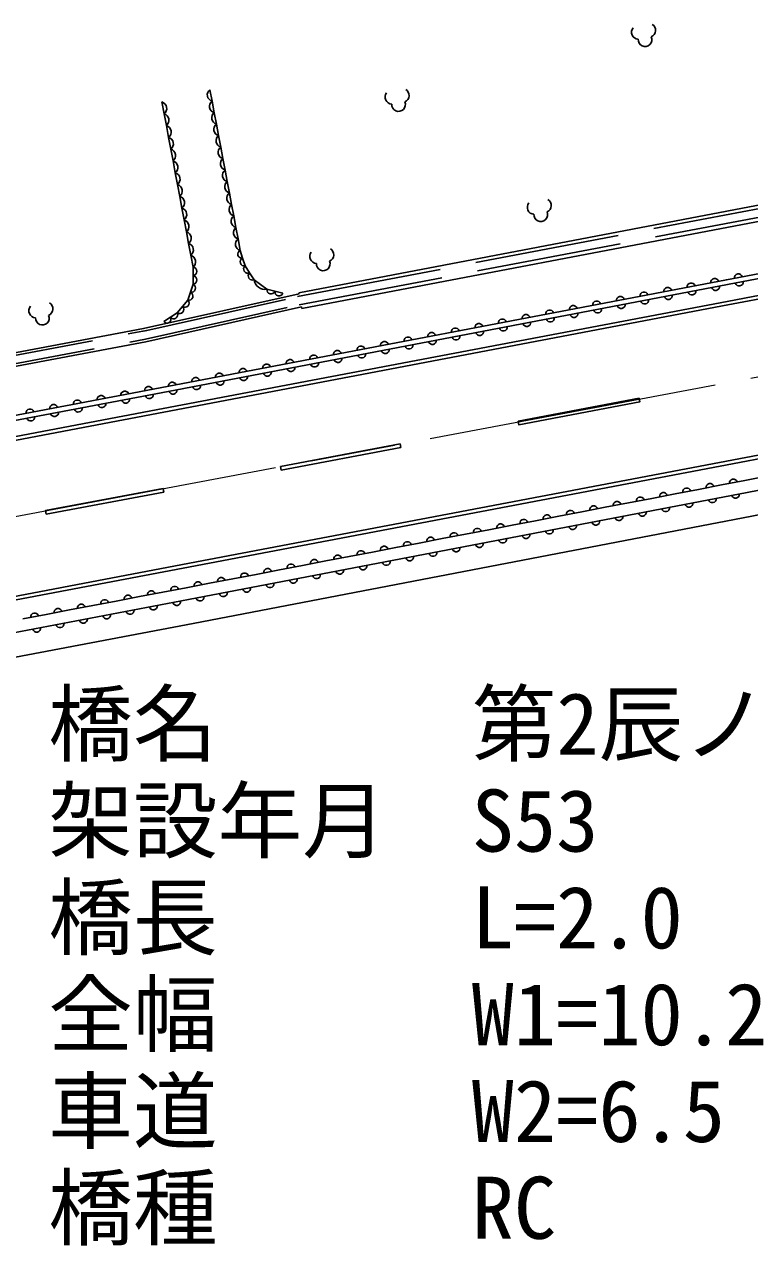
# Model space of a CAD drawing. Units: millimetres, scale not verified. Extents: x 40000 to 680000, y 20000 to 380000.
# Drawn here: x 504918 to 534893, y 257031 to 307494 of the extents above; entities that cross this region are included whole.
import ezdxf
from ezdxf.enums import TextEntityAlignment as Align

# ---------------------------------------------------------------- set-up
doc = ezdxf.new("R2010")
doc.units = ezdxf.units.MM
doc.header["$LTSCALE"] = 1000
doc.linetypes.add('CHAIN', pattern=[18.5, 12, -1.5, 3.5, -1.5])
doc.linetypes.add('DASHED', pattern=[7.5, 6, -1.5])
for name, color, linetype, lineweight in [('M-BGD', 7, 'Continuous', 25), ('M-BGD-EXST', 7, 'Continuous', 25), ('M-BMK', 2, 'CHAIN', 13), ('M-STR-HTXT', 7, 'Continuous', 13), ('M-STR-STRC', 7, 'Continuous', 25)]:
    doc.layers.add(name, color=color, linetype=linetype, lineweight=lineweight)
doc.styles.add('ＭＳ ゴシック', font='')
doc.styles.get('ＭＳ ゴシック').set_extended_font_data('MS Gothic')

msp = doc.modelspace()

# ---------------------------------------------------------------- linework, layer by layer
at = {"layer": 'M-BGD'}
for p, q in [((512584, 304796), (512674, 304321)), ((512674, 304321), (512764, 303847)), ((510693, 303802), (510601, 304289)), ((510785, 303315), (510693, 303802)), ((512764, 303847), (512854, 303373)), ((510877, 302827), (510785, 303315)), ((512854, 303373), (512943, 302898)), ((510969, 302340), (510877, 302827)), ((512943, 302898), (513033, 302424)), ((511061, 301852), (510969, 302340)), ((513033, 302424), (513123, 301950)), ((516266, 296408), (547391, 302347)), ((511153, 301365), (511061, 301852)), ((513123, 301950), (513213, 301475)), ((511245, 300877), (511153, 301365)), ((513213, 301475), (513303, 301001)), ((516386, 295749), (547517, 301689)), ((511337, 300390), (511245, 300877)), ((513303, 301001), (513392, 300527)), ((511430, 299903), (511337, 300390)), ((513392, 300527), (513482, 300052)), ((511522, 299415), (511430, 299903)), ((513482, 300052), (513572, 299578)), ((511614, 298928), (511522, 299415)), ((513572, 299578), (513662, 299103)), ((511706, 298440), (511614, 298928)), ((513662, 299103), (513752, 298629)), ((511798, 297953), (511706, 298440)), ((513752, 298629), (513841, 298155)), ((511890, 297466), (511798, 297953)), ((513841, 298155), (513939, 297836)), ((513939, 297836), (514037, 297517)), ((511891, 297112), (511890, 297466)), ((514037, 297517), (514228, 297231)), ((514228, 297231), (514419, 296945)), ((511785, 296427), (511892, 296759)), ((511892, 296759), (511891, 297112)), ((514419, 296945), (514942, 296554)), ((509843, 294926), (516274, 296362)), ((511677, 296094), (511785, 296427)), ((514942, 296554), (515272, 296470)), ((515272, 296470), (515603, 296387)), ((516274, 296362), (516266, 296408)), ((509942, 294384), (516372, 295820)), ((511237, 295572), (511457, 295833)), ((511457, 295833), (511677, 296094)), ((516386, 295749), (516372, 295820)), ((510675, 295212), (510956, 295392)), ((510956, 295392), (511237, 295572)), ((534700, 288648), (535666, 288835)), ((531813, 288093), (532775, 288278)), ((532775, 288278), (533737, 288463)), ((533737, 288463), (534700, 288648)), ((528927, 287539), (529889, 287724)), ((529889, 287724), (530851, 287909)), ((530851, 287909), (531813, 288093)), ((526040, 286985), (527002, 287170)), ((527002, 287170), (527965, 287354)), ((527965, 287354), (528927, 287539)), ((524116, 286615), (525078, 286800)), ((525078, 286800), (526040, 286985)), ((521230, 286061), (522192, 286246)), ((522192, 286246), (523154, 286431)), ((523154, 286431), (524116, 286615)), ((518343, 285507), (519305, 285692)), ((519305, 285692), (520267, 285876)), ((520267, 285876), (521230, 286061)), ((515457, 284953), (516419, 285137)), ((516419, 285137), (517381, 285322)), ((517381, 285322), (518343, 285507)), ((513532, 284583), (514495, 284768)), ((514495, 284768), (515457, 284953)), ((511608, 284214), (510643, 284031)), ((511608, 284214), (512570, 284398)), ((512570, 284398), (513532, 284583)), ((508713, 283664), (507748, 283481)), ((509678, 283847), (508713, 283664)), ((510643, 284031), (509678, 283847)), ((505818, 283115), (504853, 282932)), ((506783, 283298), (505818, 283115)), ((507748, 283481), (506783, 283298))]:
    msp.add_line(p, q, dxfattribs=at)
at = {"layer": 'M-BGD', "linetype": 'DASHED'}
for p, q in [((516205, 296244), (547419, 302200)), ((516276, 295901), (547485, 301856)), ((509852, 294825), (516205, 296244)), ((509922, 294482), (516276, 295901))]:
    msp.add_line(p, q, dxfattribs=at)
at = {"layer": 'M-BGD'}
for points in [[(552602, 300493), (533938, 296941), (510536, 292470)], [(552640, 300296), (533976, 296744), (510573, 292274)], [(430546, 279892), (454136, 284368), (476253, 288566), (494446, 292026), (509841, 294925)], [(430649, 279352), (454239, 283828), (476356, 288026), (494548, 291486), (509942, 294384)], [(435912, 278316), (454817, 281921), (476778, 286079), (494859, 289504), (510536, 292470)], [(435950, 278120), (454855, 281724), (476815, 285882), (494896, 289307), (510573, 292274)], [(557665, 292592), (554129, 291905), (534794, 288157), (511702, 283723)], [(554320, 290923), (534984, 287175), (511889, 282740), (497412, 279992), (479089, 276524), (456687, 272237)], [(511702, 283723), (497226, 280975), (478902, 277506), (456499, 273219)]]:
    msp.add_lwpolyline(points, dxfattribs=at)
at = {"layer": 'M-BGD', "linetype": 'DASHED'}
for points in [[(430565, 279794), (454155, 284270), (476272, 288468), (494465, 291928), (509970, 294847)], [(430630, 279450), (454220, 283926), (476337, 288124), (494530, 291584), (509922, 294482)]]:
    msp.add_lwpolyline(points, dxfattribs=at)
at = {"layer": 'M-BGD'}
for centre, radius, start, end in [((512746, 304581), 269, 127.0045, 254.4336), ((512836, 304106), 269, 127.0031, 254.4339), ((510520, 304022), 280, 308.3604, 73.0224), ((510612, 303534), 280, 308.3597, 73.0243), ((512926, 303632), 269, 127.0048, 254.4322), ((510704, 303047), 280, 308.3604, 73.0224), ((513016, 303158), 269, 127.0045, 254.4336), ((510796, 302559), 280, 308.3601, 73.0238), ((513105, 302683), 269, 127.0031, 254.4339), ((510888, 302072), 280, 308.3599, 73.0229), ((513195, 302209), 269, 127.0045, 254.4336), ((510980, 301584), 280, 308.3602, 73.0238), ((513285, 301735), 269, 127.0031, 254.4339), ((511072, 301097), 280, 308.3599, 73.0229), ((513375, 301260), 269, 127.0045, 254.4336), ((511164, 300610), 280, 308.3602, 73.0238), ((513465, 300786), 269, 127.0031, 254.4339), ((511256, 300122), 280, 308.3597, 73.0243), ((513554, 300312), 269, 127.0048, 254.4322), ((511348, 299635), 280, 308.3604, 73.0224), ((513644, 299837), 269, 127.0045, 254.4336), ((511440, 299147), 280, 308.3597, 73.0243), ((513734, 299363), 269, 127.0031, 254.4339), ((511532, 298660), 280, 308.3604, 73.0224), ((513824, 298888), 269, 127.0045, 254.4336), ((511624, 298173), 280, 308.3597, 73.0243), ((513914, 298414), 269, 127.0036, 254.4334), ((511716, 297685), 280, 308.3604, 73.0224), ((513907, 298000), 168, 113.0961, 280.9138), ((514005, 297681), 168, 113.0961, 280.9155), ((511861, 297289), 179, 279.5239, 80.8777), ((514152, 297387), 173, 131.5287, 295.9947), ((514343, 297101), 173, 131.5299, 295.9958), ((511813, 296601), 177, 260.7466, 63.3873), ((511862, 296936), 179, 279.5255, 80.8777), ((514849, 296975), 431, 183.9296, 282.5401), ((532479, 296645), 166, 16.4242, 185.2059), ((533454, 296832), 166, 16.4261, 185.204), ((534433, 297017), 168, 16.7981, 184.7525), ((534464, 296855), 168, 196.7973, 4.7534), ((511705, 296269), 177, 260.7478, 63.3876), ((515113, 296533), 172, 173.0414, 338.5315), ((515443, 296449), 172, 173.0419, 338.5295), ((529553, 296087), 166, 16.4261, 185.204), ((530529, 296273), 166, 16.4234, 185.2068), ((531504, 296459), 166, 16.4253, 185.2049), ((531535, 296295), 166, 196.4242, 5.2059), ((532510, 296481), 166, 196.4261, 5.204), ((533485, 296667), 166, 196.4242, 5.2059), ((511331, 295717), 172, 237.2434, 42.544), ((511550, 295978), 172, 237.2439, 42.5449), ((527603, 295714), 166, 16.4261, 185.204), ((528578, 295900), 166, 16.4242, 185.2059), ((528610, 295736), 166, 196.4243, 5.2041), ((529585, 295922), 166, 196.4253, 5.2049), ((530560, 296108), 166, 196.4243, 5.2041), ((510806, 295317), 168, 218.7573, 26.5129), ((511087, 295498), 168, 218.7555, 26.5146), ((524678, 295155), 166, 16.4261, 185.204), ((525653, 295342), 166, 16.4242, 185.2059), ((526628, 295528), 166, 16.4234, 185.205), ((526660, 295363), 166, 196.4242, 5.2059), ((527635, 295550), 166, 196.4261, 5.204), ((521753, 294596), 166, 16.4242, 185.2059), ((522728, 294783), 166, 16.4253, 185.2049), ((523703, 294969), 166, 16.4242, 185.2059), ((523734, 294804), 166, 196.4261, 5.204), ((524709, 294991), 166, 196.4242, 5.2059), ((525684, 295177), 166, 196.4261, 5.204), ((518827, 294038), 166, 16.4253, 185.2049), ((519802, 294224), 166, 16.4242, 185.2059), ((520778, 294410), 166, 16.4261, 185.204), ((520809, 294246), 166, 196.4242, 5.2059), ((521784, 294432), 166, 196.4253, 5.2049), ((522759, 294618), 166, 196.4242, 5.2059), ((516877, 293665), 166, 16.4261, 185.204), ((517852, 293851), 166, 16.4243, 185.2041), ((517884, 293687), 166, 196.4243, 5.2041), ((518859, 293873), 166, 196.4242, 5.2059), ((519834, 294059), 166, 196.4261, 5.204), ((513952, 293106), 166, 16.4253, 185.2049), ((514927, 293293), 166, 16.4234, 185.2068), ((515902, 293479), 166, 16.4243, 185.2041), ((515933, 293314), 166, 196.4243, 5.2041), ((516908, 293501), 166, 196.4261, 5.204), ((511027, 292547), 166, 16.4234, 185.2068), ((512002, 292734), 166, 16.4261, 185.204), ((512977, 292920), 166, 16.4242, 185.2059), ((513008, 292755), 166, 196.4261, 5.204), ((513983, 292942), 166, 196.4234, 5.2068), ((514958, 293128), 166, 196.4261, 5.204), ((509069, 292175), 167, 16.5822, 184.8482), ((510049, 292361), 167, 16.5821, 184.85), ((510080, 292198), 167, 196.5813, 4.8509), ((511058, 292383), 166, 196.4261, 5.204), ((512033, 292569), 166, 196.4242, 5.2059), ((506130, 291619), 167, 16.5814, 184.8491), ((507110, 291805), 167, 16.5814, 184.8491), ((508090, 291990), 167, 16.5821, 184.85), ((508120, 291827), 167, 196.5813, 4.8491), ((509100, 292012), 167, 196.5832, 4.849), ((505150, 291434), 167, 16.5813, 184.8509), ((505181, 291271), 167, 196.5822, 4.8482), ((506161, 291456), 167, 196.584, 4.8481), ((507141, 291642), 167, 196.5813, 4.8509), ((534221, 288542), 164, 15.7256, 186.0137), ((531335, 287987), 164, 15.7256, 186.0138), ((532297, 288172), 164, 15.7265, 186.0129), ((533259, 288357), 164, 15.7256, 186.0137), ((529410, 287618), 164, 15.7275, 186.0119), ((530373, 287803), 164, 15.7256, 186.0137), ((532386, 287708), 164, 195.7282, 6.0111), ((533348, 287893), 164, 195.7282, 6.0111), ((534311, 288078), 164, 195.7273, 6.012), ((526524, 287064), 164, 15.7256, 186.012), ((527486, 287248), 164, 15.7284, 186.011), ((528448, 287433), 164, 15.7275, 186.0119), ((529500, 287154), 164, 195.7301, 6.0092), ((530462, 287339), 164, 195.7301, 6.0092), ((531424, 287524), 164, 195.7282, 6.0093), ((523638, 286509), 164, 15.7257, 186.0119), ((524600, 286694), 164, 15.7257, 186.0119), ((525562, 286879), 164, 15.7256, 186.012), ((527575, 286785), 164, 195.7282, 6.0111), ((528537, 286969), 164, 195.7282, 6.0111), ((521713, 286140), 164, 15.7265, 186.0129), ((522675, 286325), 164, 15.7265, 186.0111), ((524689, 286230), 164, 195.7301, 6.0092), ((525651, 286415), 164, 195.7282, 6.0093), ((526613, 286600), 164, 195.7282, 6.0093), ((518827, 285586), 164, 15.7256, 186.0137), ((519789, 285770), 164, 15.7256, 186.0137), ((520751, 285955), 164, 15.7256, 186.0138), ((521802, 285676), 164, 195.7282, 6.0111), ((522764, 285861), 164, 195.7282, 6.0111), ((523727, 286046), 164, 195.7282, 6.0111), ((515940, 285031), 164, 15.7275, 186.0119), ((516903, 285216), 164, 15.7265, 186.0129), ((517865, 285401), 164, 15.7256, 186.0137), ((518916, 285122), 164, 195.7301, 6.0092), ((519878, 285307), 164, 195.7301, 6.0092), ((520840, 285491), 164, 195.7282, 6.0093), ((513054, 284477), 164, 15.7275, 186.0119), ((514016, 284662), 164, 15.7275, 186.0119), ((514978, 284847), 164, 15.7275, 186.0119), ((516991, 284752), 164, 195.7282, 6.0111), ((517953, 284937), 164, 195.7282, 6.0111), ((511128, 284108), 164, 15.7537, 185.7417), ((512092, 284292), 164, 15.7265, 186.0111), ((514105, 284198), 164, 195.7301, 6.0092), ((515067, 284383), 164, 195.7283, 6.0093), ((516029, 284568), 164, 195.7274, 6.0102), ((508233, 283559), 164, 15.7537, 185.7417), ((509198, 283742), 164, 15.7537, 185.7417), ((510163, 283925), 164, 15.7538, 185.7399), ((511217, 283645), 164, 195.7563, 5.7391), ((512180, 283829), 164, 195.7282, 6.0111), ((513143, 284013), 164, 195.7282, 6.0111), ((505338, 283009), 164, 15.7519, 185.7418), ((506303, 283192), 164, 15.7529, 185.7426), ((507268, 283375), 164, 15.7538, 185.7399), ((508321, 283096), 164, 195.7563, 5.7373), ((509287, 283279), 164, 195.7554, 5.74), ((510252, 283462), 164, 195.7564, 5.7373), ((506391, 282729), 164, 195.7555, 5.7382), ((507356, 282912), 164, 195.7563, 5.7391), ((505426, 282546), 164, 195.7563, 5.7391)]:
    msp.add_arc(centre, radius, start, end, dxfattribs=at)
at = {"layer": 'M-BGD-EXST'}
for centre, radius, start, end in [((530301, 307172), 288, 140.6744, 267.5426), ((530720, 307246), 288, 292.6004, 59.4716), ((530572, 306866), 283, 176.3867, 23.7578), ((520532, 304563), 288, 292.6019, 59.4701), ((520114, 304488), 288, 140.6729, 267.5441), ((520384, 304183), 283, 176.3867, 23.7578), ((526410, 300012), 288, 292.6023, 59.4697), ((525992, 299938), 288, 140.6732, 267.5437), ((526262, 299632), 283, 176.3867, 23.7578), ((517000, 297904), 288, 140.6732, 267.5437), ((517418, 297978), 288, 292.6008, 59.4713), ((517270, 297598), 283, 176.3867, 23.7578), ((505391, 295663), 288, 140.6732, 267.5437), ((505809, 295737), 288, 292.6008, 59.4713), ((505661, 295357), 283, 176.3867, 23.7578)]:
    msp.add_arc(centre, radius, start, end, dxfattribs=at)
at = {"layer": 'M-BMK'}
msp.add_line((551658, 296013), (455015, 277820), dxfattribs=at)
at = {"layer": 'M-STR-STRC'}
for p, q in [((552643, 299617), (533971, 296049)), ((552671, 299469), (533999, 295902)), ((510651, 291623), (533971, 296049)), ((510679, 291475), (533999, 295902)), ((534737, 289598), (553929, 293244)), ((534765, 289451), (553957, 293097)), ((530326, 292044), (525327, 291101)), ((520444, 290160), (515506, 289227)), ((511457, 285176), (534737, 289598)), ((511485, 285028), (534765, 289451)), ((505818, 287262), (510679, 288164))]:
    msp.add_line(p, q, dxfattribs=at)
for points in [[(525327, 291101), (525354, 290954), (530354, 291897), (530326, 292044)], [(510651, 291623), (495129, 288674), (476970, 285213), (454981, 281058)], [(510679, 291475), (495157, 288527), (476998, 285065), (455009, 280910)], [(515506, 289227), (515534, 289079), (520472, 290012), (520444, 290160)], [(510679, 288164), (510652, 288312), (505791, 287410), (505818, 287262)], [(511457, 285176), (496767, 282384), (478494, 278922), (456162, 274674), (451325, 273759)], [(511485, 285028), (496795, 282237), (478522, 278775), (456190, 274527), (451353, 273611)]]:
    msp.add_lwpolyline(points, dxfattribs=at)

# ---------------------------------------------------------------- texts
at = {"layer": 'M-STR-HTXT', "style": 'ＭＳ ゴシック'}
for s, p in [('橋名\u3000\u3000\u3000第2辰ノ口B橋', (505905, 279877)), ('架設年月\u3000S53', (505905, 275877)), ('橋長\u3000\u3000\u3000L=2.0', (505905, 271877)), ('全幅\u3000\u3000\u3000W1=10.2', (505905, 267877)), ('車道\u3000\u3000\u3000W2=6.5', (505905, 263877)), ('橋種\u3000\u3000\u3000RC', (505905, 259877))]:
    msp.add_text(s, height=2566, dxfattribs=at).set_placement(p, align=Align.TOP_LEFT)

doc.saveas('drawing.dxf')
